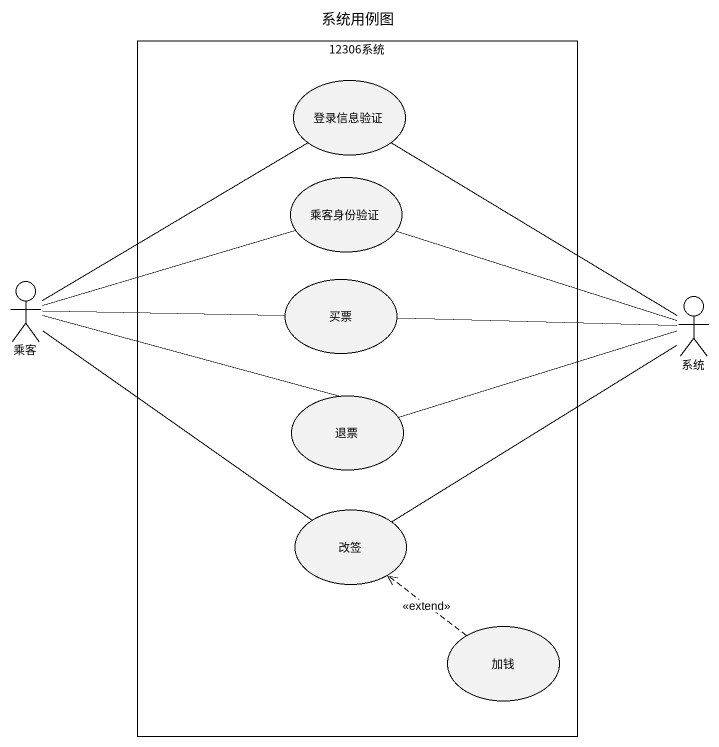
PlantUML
@startuml
title 系统用例图
rectangle "12306系统" as r12306系统 {
  usecase 登录信息验证
  usecase 乘客身份验证
  usecase 买票
  usecase 退票
  usecase 改签
  usecase 加钱
}
actor 乘客
actor 系统
登录信息验证 -- 系统
乘客身份验证 -right- 系统
乘客 -up- 登录信息验证
乘客 -right- 乘客身份验证
乘客 -right- 买票
乘客 -right- 退票
乘客 -- 改签
买票 -right- 系统
退票 -right- 系统
改签 -right- 系统
加钱 .up.> 改签 : <<extend>>
@enduml
